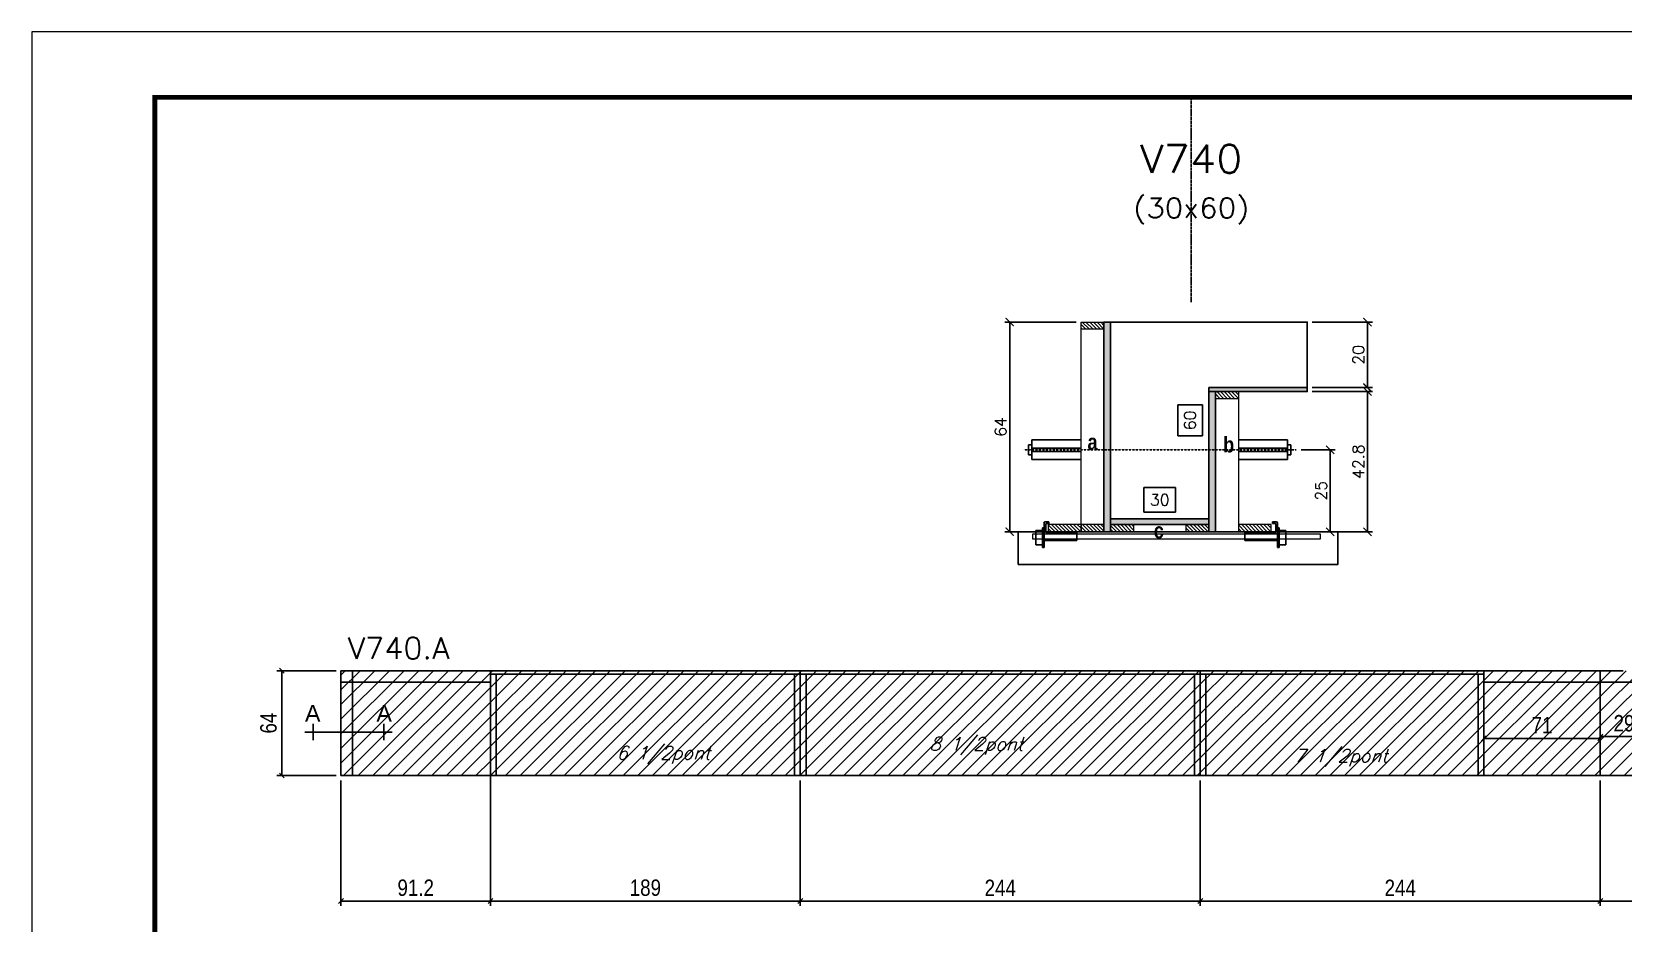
# Model space of a CAD drawing. Extents: x -20960 to -5926, y -2106 to 21915.
# Drawn here: x -12207 to -11236, y 9886 to 10430 of the extents above; entities that cross this region are included whole.
import ezdxf
from ezdxf.enums import TextEntityAlignment as Align

# ---------------------------------------------------------------- set-up
doc = ezdxf.new("R2010")
doc.units = 0
doc.linetypes.add('DASHED', pattern=[0.75, 0.5, -0.25])
doc.linetypes.add('HIDDEN', pattern=[0.375, 0.25, -0.125])
for name, color, linetype in [('barrote', 251, 'Continuous'), ('COTA', 241, 'Continuous'), ('Cota Seção (2x)', 4, 'Continuous'), ('detalhes', 4, 'Continuous'), ('Painéis', 200, 'Continuous'), ('presilha', 1, 'Continuous'), ('Reaproveitamento', 251, 'Continuous'), ('SARR_2.2x7', 40, 'Continuous'), ('SARR_3.5x7', 81, 'Continuous'), ('TENSOR', 3, 'Continuous'), ('texto', 7, 'Continuous'), ('Texto de Titulo', 7, 'Continuous'), ('Texto Qtd Sarr', 242, 'Continuous')]:
    doc.layers.add(name, color=color, linetype=linetype)
for name, color, linetype, lineweight in [('CONCRETO', 251, 'Continuous', 25), ('Folhas', 255, 'Continuous', 9), ('Hachura', 251, 'Continuous', 9), ('Madeira', 126, 'Continuous', 18), ('SARRAFO DE PRESSAO', 251, 'DASHED', 9), ('SCO-___-LAJ', 2, 'Continuous', 0), ('Texto Seção', 7, 'Continuous', 15)]:
    doc.layers.add(name, color=color, linetype=linetype, lineweight=lineweight)
doc.styles.add('ARIAL', font='arial.ttf')
doc.styles.add('COTA TECNICA', font='techl___.ttf', dxfattribs={"height": 10})
doc.styles.add('REGUA-120', font='ROMANS.shx', dxfattribs={"height": 15})
doc.styles.add('Romans', font='romans.shx')
doc.styles.add('TECNICA', font='techb___.ttf', dxfattribs={"height": 10})
doc.dimstyles.new('Cota Seção (2x)', dxfattribs={"dimtxt": 7, "dimasz": 5, "dimexe": 3, "dimexo": 3, "dimgap": 2, "dimtad": 3, "dimdec": 1, "dimlfac": 0.5, "dimzin": 12, "dimdsep": 46, "dimtxsty": 'Romans', "dimblk": 'ARCHTICK', "dimcen": 0, "dimclrd": 4, "dimclre": 4, "dimclrt": 1, "dimadec": 1, "dimazin": 3, "dimtfac": 1, "dimtdec": 1, "dimtmove": 0, "dimatfit": 3, "dimldrblk": 'OBLIQUE', "dimfxl": 1, "dimtolj": 1, "dimtzin": 12, "dimarcsym": 0})
doc.dimstyles.new('Cota Seção interna', dxfattribs={"dimtxt": 7, "dimasz": 6, "dimexe": 0.18, "dimexo": 2, "dimgap": -4, "dimtad": 3, "dimdec": 1, "dimlfac": 0.5, "dimzin": 12, "dimdsep": 46, "dimtxsty": 'Romans', "dimblk": 'ARCHTICK', "dimcen": 0.09, "dimse1": 1, "dimse2": 1, "dimsd1": 1, "dimsd2": 1, "dimclrd": 180, "dimclre": 5, "dimclrt": 1, "dimadec": 0, "dimazin": 3, "dimtfac": 1, "dimtdec": 1, "dimtofl": 0, "dimtmove": 0, "dimatfit": 3, "dimldrblk": 'ARCHTICK', "dimfxl": 1, "dimtolj": 1, "dimtzin": 0, "dimarcsym": 0})
doc.dimstyles.new('PAINEL', dxfattribs={"dimtxt": 10, "dimasz": 3, "dimexe": 3, "dimexo": 3, "dimgap": 3, "dimtad": 1, "dimdec": 1, "dimzin": 12, "dimdsep": 46, "dimtxsty": 'COTA TECNICA', "dimblk1": 'OBLIQUE', "dimblk2": 'OBLIQUE', "dimsah": 1, "dimcen": 0.9, "dimclrd": 4, "dimclre": 4, "dimclrt": 240, "dimadec": 1, "dimazin": 3, "dimtfac": 1, "dimtdec": 1, "dimtmove": 0, "dimatfit": 3, "dimfxl": 1, "dimtolj": 1, "dimtzin": 12, "dimarcsym": 0})
pattern_1 = [(45, (4531.408, 11176.732), (-4.490128, 4.490128), [])]
pattern_2 = [(315, (11338.8861, 1944.83), (1.12253202, 1.12253202), [])]

# ---------------------------------------------------------------- blocks, each defined once
blk = doc.blocks.new('9999999999')
at = {"layer": 'Folhas'}
blk.add_lwpolyline([(98138.98, 34190.21), (99623.98, 34190.21), (99623.98, 35240.21), (98138.98, 35240.21)], close=True, dxfattribs=at)
at = {"layer": 'Folhas', "color": 30, "const_width": 3}
blk.add_lwpolyline([(98213.98, 34230.21), (99583.98, 34230.21), (99583.98, 35200.21), (98213.98, 35200.21)], close=True, dxfattribs=at)
blk = doc.blocks.new('_Oblique')
at = {"color": 0, "linetype": 'ByBlock', "lineweight": -2}
blk.add_line((-0.5, -0.5), (0.5, 0.5), dxfattribs=at)
blk = doc.blocks.new('*D1389')
at = {"layer": 'COTA', "color": 4, "linetype": 'ByBlock', "lineweight": -2, "transparency": 16777216}
for p, q in [((-11250.21, 9972.69), (-11250.21, 9896.06)), ((-11006.21, 9972.69), (-11006.21, 9896.06)), ((-11250.21, 9899.06), (-11006.21, 9899.06))]:
    blk.add_line(p, q, dxfattribs=at)
at = {"layer": 'Defpoints', "color": 0, "linetype": 'ByBlock', "transparency": 16777216}
for p in [(-11250.21, 9975.69), (-11006.21, 9975.69), (-11006.21, 9899.06)]:
    blk.add_point(p, dxfattribs=at)
at = {"layer": 'COTA', "color": 4, "linetype": 'ByBlock', "lineweight": -2, "transparency": 16777216, "xscale": 3, "yscale": 3, "zscale": 3, "rotation": 180}
blk.add_blockref('_Oblique', (-11250.21, 9899.06), dxfattribs=at)
at = {"layer": 'COTA', "color": 4, "linetype": 'ByBlock', "lineweight": -2, "transparency": 16777216, "xscale": 3, "yscale": 3, "zscale": 3}
blk.add_blockref('_Oblique', (-11006.21, 9899.06), dxfattribs=at)
at = {"layer": 'COTA', "color": 240, "linetype": 'ByBlock', "transparency": 16777216, "insert": (-11128.21, 9907.13), "char_height": 10, "attachment_point": 5, "style": 'COTA TECNICA'}
blk.add_mtext('\\A1;244', dxfattribs=at)
blk = doc.blocks.new('*D1437')
at = {"layer": 'COTA', "color": 4, "linetype": 'ByBlock', "lineweight": -2, "transparency": 16777216}
for p, q in [((-11494.21, 9972.69), (-11494.21, 9896.06)), ((-11250.21, 9972.69), (-11250.21, 9896.06)), ((-11494.21, 9899.06), (-11250.21, 9899.06))]:
    blk.add_line(p, q, dxfattribs=at)
at = {"layer": 'Defpoints', "color": 0, "linetype": 'ByBlock', "transparency": 16777216}
for p in [(-11494.21, 9975.69), (-11250.21, 9975.69), (-11250.21, 9899.06)]:
    blk.add_point(p, dxfattribs=at)
at = {"layer": 'COTA', "color": 4, "linetype": 'ByBlock', "lineweight": -2, "transparency": 16777216, "xscale": 3, "yscale": 3, "zscale": 3, "rotation": 180}
blk.add_blockref('_Oblique', (-11494.21, 9899.06), dxfattribs=at)
at = {"layer": 'COTA', "color": 4, "linetype": 'ByBlock', "lineweight": -2, "transparency": 16777216, "xscale": 3, "yscale": 3, "zscale": 3}
blk.add_blockref('_Oblique', (-11250.21, 9899.06), dxfattribs=at)
at = {"layer": 'COTA', "color": 240, "linetype": 'ByBlock', "transparency": 16777216, "insert": (-11372.21, 9907.13), "char_height": 10, "attachment_point": 5, "style": 'COTA TECNICA'}
blk.add_mtext('\\A1;244', dxfattribs=at)
blk = doc.blocks.new('*D1438')
at = {"layer": 'COTA', "color": 4, "linetype": 'ByBlock', "lineweight": -2, "transparency": 16777216}
for p, q in [((-11321.21, 10003.59), (-11321.21, 9995.37)), ((-11250.21, 10004.69), (-11250.21, 9995.37)), ((-11321.21, 9998.37), (-11250.21, 9998.37))]:
    blk.add_line(p, q, dxfattribs=at)
at = {"layer": 'Defpoints', "color": 0, "linetype": 'ByBlock', "transparency": 16777216}
for p in [(-11321.21, 10006.59), (-11250.21, 10007.69), (-11250.21, 9998.37)]:
    blk.add_point(p, dxfattribs=at)
at = {"layer": 'COTA', "color": 4, "linetype": 'ByBlock', "lineweight": -2, "transparency": 16777216, "xscale": 3, "yscale": 3, "zscale": 3, "rotation": 180}
blk.add_blockref('_Oblique', (-11321.21, 9998.37), dxfattribs=at)
at = {"layer": 'COTA', "color": 4, "linetype": 'ByBlock', "lineweight": -2, "transparency": 16777216, "xscale": 3, "yscale": 3, "zscale": 3}
blk.add_blockref('_Oblique', (-11250.21, 9998.37), dxfattribs=at)
at = {"layer": 'COTA', "color": 240, "linetype": 'ByBlock', "transparency": 16777216, "insert": (-11285.71, 10006.44), "char_height": 10, "attachment_point": 5, "style": 'COTA TECNICA'}
blk.add_mtext('\\A1;71', dxfattribs=at)
blk = doc.blocks.new('*D1439')
at = {"layer": 'COTA', "color": 4, "linetype": 'ByBlock', "lineweight": -2, "transparency": 16777216}
for p, q in [((-11250.21, 10004.69), (-11250.21, 9996.47)), ((-11250.21, 9999.47), (-11221.21, 9999.47)), ((-11221.21, 10004.69), (-11221.21, 9996.47))]:
    blk.add_line(p, q, dxfattribs=at)
at = {"layer": 'Defpoints', "color": 0, "linetype": 'ByBlock', "transparency": 16777216}
for p in [(-11250.21, 10007.69), (-11221.21, 10007.69), (-11221.21, 9999.47)]:
    blk.add_point(p, dxfattribs=at)
at = {"layer": 'COTA', "color": 4, "linetype": 'ByBlock', "lineweight": -2, "transparency": 16777216, "xscale": 3, "yscale": 3, "zscale": 3, "rotation": 180}
blk.add_blockref('_Oblique', (-11250.21, 9999.47), dxfattribs=at)
at = {"layer": 'COTA', "color": 4, "linetype": 'ByBlock', "lineweight": -2, "transparency": 16777216, "xscale": 3, "yscale": 3, "zscale": 3}
blk.add_blockref('_Oblique', (-11221.21, 9999.47), dxfattribs=at)
at = {"layer": 'COTA', "color": 240, "linetype": 'ByBlock', "transparency": 16777216, "insert": (-11235.71, 10007.55), "char_height": 10, "attachment_point": 5, "style": 'COTA TECNICA'}
blk.add_mtext('\\A1;29', dxfattribs=at)
blk = doc.blocks.new('_ArchTick')
at = {"color": 0, "linetype": 'ByBlock', "const_width": 0.15}
blk.add_lwpolyline([(-0.5, -0.5), (0.5, 0.5)], dxfattribs=at)
blk = doc.blocks.new('*D1390')
at = {"layer": 'COTA', "color": 4, "lineweight": -2, "transparency": 16777216}
for p, q in [((-11425.94, 10210.07), (-11389.22, 10210.07)), ((-11392.22, 10124.47), (-11392.22, 10210.07)), ((-11443.54, 10124.47), (-11389.22, 10124.47))]:
    blk.add_line(p, q, dxfattribs=at)
at = {"layer": 'Defpoints', "color": 0, "transparency": 16777216}
for p in [(-11428.94, 10210.07), (-11392.22, 10210.07), (-11446.54, 10124.47)]:
    blk.add_point(p, dxfattribs=at)
at = {"layer": 'COTA', "color": 4, "lineweight": -2, "transparency": 16777216, "xscale": 5, "yscale": 5, "zscale": 5}
for p, rotation in [((-11392.22, 10210.07), 90), ((-11392.22, 10124.47), 270)]:
    blk.add_blockref('_ArchTick', p, dxfattribs=dict(at, rotation=rotation))
at = {"layer": 'COTA', "color": 1, "transparency": 16777216, "insert": (-11397.72, 10167.27), "char_height": 7, "attachment_point": 5, "rotation": 90, "style": 'Romans'}
blk.add_mtext('\\A1;42.8', dxfattribs=at)
blk = doc.blocks.new('*D1391')
at = {"layer": 'COTA', "color": 4, "lineweight": -2, "transparency": 16777216}
for p, q in [((-11425.94, 10252.47), (-11389.22, 10252.47)), ((-11392.22, 10212.47), (-11392.22, 10252.47)), ((-11425.94, 10212.47), (-11389.22, 10212.47))]:
    blk.add_line(p, q, dxfattribs=at)
at = {"layer": 'Defpoints', "color": 0, "transparency": 16777216}
for p in [(-11428.94, 10252.47), (-11392.22, 10252.47), (-11428.94, 10212.47)]:
    blk.add_point(p, dxfattribs=at)
at = {"layer": 'COTA', "color": 4, "lineweight": -2, "transparency": 16777216, "xscale": 5, "yscale": 5, "zscale": 5}
for p, rotation in [((-11392.22, 10252.47), 90), ((-11392.22, 10212.47), 270)]:
    blk.add_blockref('_ArchTick', p, dxfattribs=dict(at, rotation=rotation))
at = {"layer": 'COTA', "color": 1, "transparency": 16777216, "insert": (-11397.72, 10232.47), "char_height": 7, "attachment_point": 5, "rotation": 90, "style": 'Romans'}
blk.add_mtext('\\A1;20', dxfattribs=at)
blk = doc.blocks.new('*D1392')
at = {"layer": 'Cota Seção (2x)', "color": 180, "lineweight": -2, "transparency": 16777216}
for p, q in [((-11492.94, 10201.97), (-11507.94, 10201.97)), ((-11507.94, 10201.97), (-11507.94, 10182.97)), ((-11492.94, 10182.97), (-11492.94, 10201.97)), ((-11507.94, 10182.97), (-11492.94, 10182.97))]:
    blk.add_line(p, q, dxfattribs=at)
at = {"layer": 'Defpoints', "color": 0, "transparency": 16777216}
for p in [(-11488.94, 10252.47), (-11488.94, 10252.47), (-11488.94, 10132.47)]:
    blk.add_point(p, dxfattribs=at)
at = {"layer": 'Cota Seção (2x)', "color": 1, "transparency": 16777216, "insert": (-11500.44, 10192.47), "char_height": 7, "attachment_point": 5, "rotation": 90, "style": 'Romans'}
blk.add_mtext('\\A1;60', dxfattribs=at)
blk = doc.blocks.new('PRESILHA METÁLICA 1')
at = {"layer": 'presilha'}
for p, q in [((6, 15.5), (7.5, 15.5)), ((6, -2.5), (6, 15.5)), ((7.5, 10.6), (7.5, 19.9)), ((7.5, 15.5), (7.5, -2.5)), ((12, 21), (8.6, 21)), ((9, 11.6), (9, 18.9)), ((12, 19.5), (9.6, 19.5)), ((12, 21), (12, 19.5)), ((0, 13), (6, 13)), ((0, 13), (0, 0)), ((6, 0), (0, 0)), ((6, 13), (6, 0)), ((37.5, 4.1), (7.5, 4.1)), ((37.5, 11), (9.6, 11)), ((37.5, 11), (37.5, 4.1)), ((7.5, -2.5), (6, -2.5))]:
    blk.add_line(p, q, dxfattribs=at)
for centre, radius, start, end in [((8.6, 19.9), 1.14, 90, 180), ((9.6, 18.9), 0.57, 90, 180), ((9.6, 11.6), 0.57, 180, 270)]:
    blk.add_arc(centre, radius, start, end, dxfattribs=at)
blk = doc.blocks.new('*D1393')
at = {"layer": 'Cota Seção (2x)', "color": 180, "lineweight": -2, "transparency": 16777216}
for p, q in [((-11509.27, 10151.47), (-11528.6, 10151.47)), ((-11528.6, 10151.47), (-11528.6, 10136.47)), ((-11509.27, 10136.47), (-11509.27, 10151.47)), ((-11528.6, 10136.47), (-11509.27, 10136.47))]:
    blk.add_line(p, q, dxfattribs=at)
at = {"layer": 'Defpoints', "color": 0, "transparency": 16777216}
for p in [(-11548.93, 10132.47), (-11488.94, 10132.47), (-11488.94, 10124.47)]:
    blk.add_point(p, dxfattribs=at)
at = {"layer": 'Cota Seção (2x)', "color": 1, "transparency": 16777216, "insert": (-11518.93, 10143.97), "char_height": 7, "attachment_point": 5, "style": 'Romans'}
blk.add_mtext('\\A1;30', dxfattribs=at)
blk = doc.blocks.new('*D1440')
at = {"layer": 'COTA', "color": 4, "lineweight": -2, "transparency": 16777216}
for p, q in [((-11569.93, 10252.47), (-11613.47, 10252.47)), ((-11610.47, 10252.47), (-11610.47, 10124.47)), ((-11569.93, 10124.47), (-11613.47, 10124.47))]:
    blk.add_line(p, q, dxfattribs=at)
at = {"layer": 'Defpoints', "color": 0, "transparency": 16777216}
for p in [(-11566.93, 10252.47), (-11610.47, 10124.47), (-11566.93, 10124.47)]:
    blk.add_point(p, dxfattribs=at)
at = {"layer": 'COTA', "color": 4, "lineweight": -2, "transparency": 16777216, "xscale": 5, "yscale": 5, "zscale": 5}
for p, rotation in [((-11610.47, 10252.47), 90), ((-11610.47, 10124.47), 270)]:
    blk.add_blockref('_ArchTick', p, dxfattribs=dict(at, rotation=rotation))
at = {"layer": 'COTA', "color": 1, "transparency": 16777216, "insert": (-11615.97, 10188.47), "char_height": 7, "attachment_point": 5, "rotation": 90, "style": 'Romans'}
blk.add_mtext('\\A1;64', dxfattribs=at)
blk = doc.blocks.new('*D1413')
at = {"layer": 'COTA', "color": 4, "lineweight": -2, "transparency": 16777216}
for p, q in [((-11432.63, 10174.52), (-11412, 10174.52)), ((-11415, 10124.47), (-11415, 10174.52)), ((-11447.94, 10124.47), (-11412, 10124.47))]:
    blk.add_line(p, q, dxfattribs=at)
at = {"layer": 'Defpoints', "color": 0, "transparency": 16777216}
for p in [(-11435.63, 10174.52), (-11415, 10174.52), (-11450.94, 10124.47)]:
    blk.add_point(p, dxfattribs=at)
at = {"layer": 'COTA', "color": 4, "lineweight": -2, "transparency": 16777216, "xscale": 5, "yscale": 5, "zscale": 5}
for p, rotation in [((-11415, 10174.52), 90), ((-11415, 10124.47), 270)]:
    blk.add_blockref('_ArchTick', p, dxfattribs=dict(at, rotation=rotation))
at = {"layer": 'COTA', "color": 1, "transparency": 16777216, "insert": (-11420.5, 10149.5), "char_height": 7, "attachment_point": 5, "rotation": 90, "style": 'Romans'}
blk.add_mtext('\\A1;25', dxfattribs=at)
blk = doc.blocks.new('titulo1')
at = {"layer": 'Defpoints', "color": 252, "linetype": 'HIDDEN', "ltscale": 2}
blk.add_line((0, 0), (0, 125), dxfattribs=at)
at = {"layer": 'Defpoints', "style": 'Romans', "oblique": 15}
blk.add_attdef('FOLHA', text='', height=10, dxfattribs=at).set_placement((0, 15.58), align=Align.MIDDLE_CENTER)
at = {"layer": 'Texto Qtd Sarr', "color": 3, "style": 'Romans', "oblique": 15}
for tag, height, p in [('TITULO', 17, (0, 71.45)), ('SEÇÃO', 12, (0, 41.55))]:
    blk.add_attdef(tag, text='', height=height, dxfattribs=at).set_placement(p, align=Align.MIDDLE_CENTER)
blk = doc.blocks.new('*D1381')
at = {"layer": 'COTA', "color": 4, "lineweight": -2, "ltscale": 25, "transparency": 16777216}
for p, q in [((-12018.41, 9972.69), (-12018.41, 9896.06)), ((-11927.21, 9972.69), (-11927.21, 9896.06)), ((-12018.41, 9899.06), (-11927.21, 9899.06))]:
    blk.add_line(p, q, dxfattribs=at)
at = {"layer": 'Defpoints', "color": 0, "ltscale": 25, "transparency": 16777216}
for p in [(-12018.41, 9975.69), (-11927.21, 9975.69), (-11927.21, 9899.06)]:
    blk.add_point(p, dxfattribs=at)
at = {"layer": 'COTA', "color": 4, "lineweight": -2, "ltscale": 25, "transparency": 16777216, "xscale": 3, "yscale": 3, "zscale": 3, "rotation": 180}
blk.add_blockref('_Oblique', (-12018.41, 9899.06), dxfattribs=at)
at = {"layer": 'COTA', "color": 4, "lineweight": -2, "ltscale": 25, "transparency": 16777216, "xscale": 3, "yscale": 3, "zscale": 3}
blk.add_blockref('_Oblique', (-11927.21, 9899.06), dxfattribs=at)
at = {"layer": 'COTA', "color": 240, "ltscale": 25, "transparency": 16777216, "insert": (-11972.81, 9907.14), "char_height": 10, "attachment_point": 5, "style": 'COTA TECNICA'}
blk.add_mtext('\\A1;91.2', dxfattribs=at)
blk = doc.blocks.new('*D1414')
at = {"layer": 'COTA', "color": 4, "lineweight": -2, "ltscale": 25, "transparency": 16777216}
for p, q in [((-11927.21, 9972.69), (-11927.21, 9896.06)), ((-11738.21, 9972.69), (-11738.21, 9896.06)), ((-11927.21, 9899.06), (-11738.21, 9899.06))]:
    blk.add_line(p, q, dxfattribs=at)
at = {"layer": 'Defpoints', "color": 0, "ltscale": 25, "transparency": 16777216}
for p in [(-11927.21, 9975.69), (-11738.21, 9975.69), (-11738.21, 9899.06)]:
    blk.add_point(p, dxfattribs=at)
at = {"layer": 'COTA', "color": 4, "lineweight": -2, "ltscale": 25, "transparency": 16777216, "xscale": 3, "yscale": 3, "zscale": 3, "rotation": 180}
blk.add_blockref('_Oblique', (-11927.21, 9899.06), dxfattribs=at)
at = {"layer": 'COTA', "color": 4, "lineweight": -2, "ltscale": 25, "transparency": 16777216, "xscale": 3, "yscale": 3, "zscale": 3}
blk.add_blockref('_Oblique', (-11738.21, 9899.06), dxfattribs=at)
at = {"layer": 'COTA', "color": 240, "ltscale": 25, "transparency": 16777216, "insert": (-11832.71, 9907.16), "char_height": 10, "attachment_point": 5, "style": 'COTA TECNICA'}
blk.add_mtext('\\A1;189', dxfattribs=at)
blk = doc.blocks.new('*D1415')
at = {"layer": 'COTA', "color": 4, "lineweight": -2, "ltscale": 25, "transparency": 16777216}
for p, q in [((-11738.21, 9972.69), (-11738.21, 9896.06)), ((-11494.21, 9972.69), (-11494.21, 9896.06)), ((-11738.21, 9899.06), (-11494.21, 9899.06))]:
    blk.add_line(p, q, dxfattribs=at)
at = {"layer": 'Defpoints', "color": 0, "ltscale": 25, "transparency": 16777216}
for p in [(-11738.21, 9975.69), (-11494.21, 9975.69), (-11494.21, 9899.06)]:
    blk.add_point(p, dxfattribs=at)
at = {"layer": 'COTA', "color": 4, "lineweight": -2, "ltscale": 25, "transparency": 16777216, "xscale": 3, "yscale": 3, "zscale": 3, "rotation": 180}
blk.add_blockref('_Oblique', (-11738.21, 9899.06), dxfattribs=at)
at = {"layer": 'COTA', "color": 4, "lineweight": -2, "ltscale": 25, "transparency": 16777216, "xscale": 3, "yscale": 3, "zscale": 3}
blk.add_blockref('_Oblique', (-11494.21, 9899.06), dxfattribs=at)
at = {"layer": 'COTA', "color": 240, "ltscale": 25, "transparency": 16777216, "insert": (-11616.21, 9907.13), "char_height": 10, "attachment_point": 5, "style": 'COTA TECNICA'}
blk.add_mtext('\\A1;244', dxfattribs=at)
blk = doc.blocks.new('*D1384')
at = {"layer": 'COTA', "color": 4, "lineweight": -2, "ltscale": 25, "transparency": 16777216}
for p, q in [((-12021.41, 10039.69), (-12057.48, 10039.69)), ((-12054.48, 9975.69), (-12054.48, 10039.69)), ((-12021.41, 9975.69), (-12057.48, 9975.69))]:
    blk.add_line(p, q, dxfattribs=at)
at = {"layer": 'Defpoints', "color": 0, "ltscale": 25, "transparency": 16777216}
for p in [(-12054.48, 10039.69), (-12018.41, 10039.69), (-12018.41, 9975.69)]:
    blk.add_point(p, dxfattribs=at)
at = {"layer": 'COTA', "color": 4, "lineweight": -2, "ltscale": 25, "transparency": 16777216, "xscale": 3, "yscale": 3, "zscale": 3}
for p, rotation in [((-12054.48, 10039.69), 90), ((-12054.48, 9975.69), 270)]:
    blk.add_blockref('_Oblique', p, dxfattribs=dict(at, rotation=rotation))
at = {"layer": 'COTA', "color": 240, "ltscale": 25, "transparency": 16777216, "insert": (-12062.58, 10007.69), "char_height": 10, "attachment_point": 5, "rotation": 90, "style": 'COTA TECNICA'}
blk.add_mtext('\\A1;64', dxfattribs=at)

msp = doc.modelspace()

# ---------------------------------------------------------------- hatches: boundary and pattern name
at = {"layer": 'Hachura'}
h = msp.add_hatch(dxfattribs=at)
h.set_pattern_fill('ANSI31', color=256, scale=0.5, angle=270, style=0)
h.set_pattern_definition(pattern_2)
h.paths.add_polyline_path([(-11566.93, 10248.07), (-11566.93, 10252.47), (-11552.93, 10252.47), (-11552.93, 10248.07)])
h = msp.add_hatch(color=256, dxfattribs=at)
h.dxf.hatch_style = 1
h.paths.add_polyline_path([(-11548.93, 10252.47), (-11552.93, 10252.47), (-11552.93, 10124.47), (-11548.93, 10124.47)])
h = msp.add_hatch(color=256, dxfattribs=at)
h.dxf.hatch_style = 1
h.paths.add_polyline_path([(-11488.94, 10210.07), (-11488.94, 10212.47), (-11428.94, 10212.47), (-11428.94, 10210.07)])
h = msp.add_hatch(color=256, dxfattribs=at)
h.dxf.hatch_style = 1
h.paths.add_polyline_path([(-11484.94, 10210.07), (-11488.94, 10210.07), (-11488.94, 10124.47), (-11484.94, 10124.47)])
h = msp.add_hatch(dxfattribs=at)
h.set_pattern_fill('ANSI31', color=256, scale=0.5, angle=270, style=0)
h.set_pattern_definition([(315, (11420.8851, 1902.43), (1.12253202, 1.12253202), [])])
h.paths.add_polyline_path([(-11484.94, 10205.67), (-11484.94, 10210.07), (-11470.94, 10210.07), (-11470.94, 10205.67)])
h = msp.add_hatch(dxfattribs=at)
h.set_pattern_fill('ANSI31', color=256, scale=0.5, angle=270, style=0)
h.set_pattern_definition([(315, (11304.8861, 1894.83), (1.12253202, 1.12253202), [])])
h.paths.add_polyline_path([(-11566.93, 10124.47), (-11566.93, 10128.87), (-11586.93, 10128.87), (-11586.93, 10124.47)])
h = msp.add_hatch(dxfattribs=at)
h.set_pattern_fill('ANSI31', color=256, scale=0.5, angle=270, style=0)
h.set_pattern_definition(pattern_2)
h.paths.add_polyline_path([(-11566.93, 10128.87), (-11566.93, 10124.47), (-11552.93, 10124.47), (-11552.93, 10128.87)])
h = msp.add_hatch(color=256, dxfattribs=at)
h.dxf.hatch_style = 1
h.paths.add_polyline_path([(-11548.93, 10128.87), (-11548.93, 10132.47), (-11488.94, 10132.47), (-11488.94, 10128.87)])
h = msp.add_hatch(dxfattribs=at)
h.set_pattern_fill('ANSI31', color=256, scale=0.5, angle=270, style=0)
h.set_pattern_definition([(315, (11407.6861, 1894.83), (1.12253202, 1.12253202), [])])
h.paths.add_polyline_path([(-11548.93, 10124.47), (-11548.93, 10128.87), (-11534.93, 10128.87), (-11534.93, 10124.47)])
h = msp.add_hatch(dxfattribs=at)
h.set_pattern_fill('ANSI31', color=256, scale=0.5, angle=270, style=0)
h.set_pattern_definition([(315, (11429.6851, 1894.83), (1.12253202, 1.12253202), [])])
h.paths.add_polyline_path([(-11488.94, 10124.47), (-11488.94, 10128.87), (-11502.94, 10128.87), (-11502.94, 10124.47)])
h = msp.add_hatch(dxfattribs=at)
h.set_pattern_fill('ANSI31', color=256, scale=0.5, angle=270, style=0)
h.set_pattern_definition([(315, (11420.8851, 1894.83), (1.12253202, 1.12253202), [])])
h.paths.add_polyline_path([(-11450.94, 10124.47), (-11450.94, 10128.87), (-11470.94, 10128.87), (-11470.94, 10124.47)])
at = {"layer": 'Reaproveitamento', "linetype": 'ByBlock'}
h = msp.add_hatch(dxfattribs=at)
h.set_pattern_fill('ANSI31', color=256, scale=2)
h.set_pattern_definition(pattern_1)
h.paths.add_polyline_path([(-11927.21, 10039.69), (-12018.41, 10039.69), (-12018.41, 9975.69), (-12008.21, 9975.69), (-11927.21, 9975.69)])
h = msp.add_hatch(dxfattribs=at)
h.set_pattern_fill('ANSI31', color=256, scale=2)
h.set_pattern_definition(pattern_1)
h.paths.add_polyline_path([(-11494.21, 10039.69), (-11927.21, 10039.69), (-11927.21, 9975.69), (-11494.21, 9975.69)])
h = msp.add_hatch(dxfattribs=at)
h.set_pattern_fill('ANSI31', color=256, scale=2)
h.set_pattern_definition(pattern_1)
h.paths.add_polyline_path([(-11494.21, 9975.69), (-11321.22, 9975.69), (-11321.21, 9975.69), (-11250.21, 9975.69), (-11250.21, 10039.69), (-11494.21, 10039.69)])
h = msp.add_hatch(dxfattribs=at)
h.set_pattern_fill('ANSI31', color=256, scale=2)
h.set_pattern_definition(pattern_1)
h.paths.add_polyline_path([(-11006.21, 10039.69), (-11117.21, 10039.69), (-11236.21, 10039.69), (-11250.21, 10039.69), (-11250.21, 9975.69), (-11006.21, 9975.69)])
h.paths.add_polyline_path([(-11246.23, 9997.69), (-11224.45, 9997.69), (-11224.45, 10018.27), (-11246.23, 10018.27)], flags=24)
h.paths.add_polyline_path([(-11159.3, 9979.96), (-11091.68, 9979.96), (-11086.18, 9995.93), (-11153.8, 9995.93)], flags=24)

# ---------------------------------------------------------------- linework, layer by layer
at = {"ltscale": 3}
for p, q in [((-11598.93, 10177.52), (-11598.93, 10171.52)), ((-11596.93, 10177.52), (-11598.93, 10177.52)), ((-11596.93, 10180.52), (-11596.93, 10168.52)), ((-11596.93, 10180.52), (-11566.93, 10180.52)), ((-11566.93, 10175.52), (-11596.93, 10175.52)), ((-11440.94, 10180.52), (-11470.94, 10180.52)), ((-11470.94, 10175.52), (-11440.94, 10175.52)), ((-11440.94, 10180.52), (-11440.94, 10168.52)), ((-11438.94, 10177.52), (-11440.94, 10177.52)), ((-11438.94, 10177.52), (-11438.94, 10171.52)), ((-11596.93, 10171.52), (-11598.93, 10171.52)), ((-11566.93, 10173.52), (-11596.93, 10173.52)), ((-11596.93, 10168.52), (-11566.93, 10168.52)), ((-11470.94, 10173.52), (-11440.94, 10173.52)), ((-11440.94, 10168.52), (-11470.94, 10168.52)), ((-11440.94, 10171.52), (-11438.94, 10171.52))]:
    msp.add_line(p, q, dxfattribs=at)
at = {"layer": 'barrote'}
msp.add_lwpolyline([(-11605.3, 10104.47), (-11410.33, 10104.47), (-11410.33, 10124.47), (-11605.3, 10124.47)], close=True, dxfattribs=at)
at = {"layer": 'CONCRETO'}
msp.add_line((-11548.93, 10132.47), (-11548.93, 10252.47), dxfattribs=at)
msp.add_lwpolyline([(-11548.93, 10132.47), (-11488.94, 10132.47), (-11488.94, 10212.47), (-11428.94, 10212.47), (-11428.94, 10252.47), (-11488.94, 10252.47), (-11488.94, 10252.47), (-11548.93, 10252.47)], dxfattribs=at)
at = {"layer": 'detalhes'}
for p, q in [((-11987.26, 10002.19), (-12040.46, 10002.19)), ((-12035.46, 10007.19), (-12035.46, 9997.19)), ((-11992.26, 10007.19), (-11992.26, 9997.19))]:
    msp.add_line(p, q, dxfattribs=at)
at = {"layer": 'Madeira'}
for points in [[(-11566.93, 10248.07), (-11566.93, 10252.47), (-11552.93, 10252.47), (-11552.93, 10248.07)], [(-11566.93, 10252.47), (-11552.93, 10252.47), (-11552.93, 10124.47), (-11566.93, 10124.47)], [(-11484.94, 10205.67), (-11484.94, 10210.07), (-11470.94, 10210.07), (-11470.94, 10205.67)], [(-11484.94, 10210.07), (-11470.94, 10210.07), (-11470.94, 10124.47), (-11484.94, 10124.47)], [(-11566.93, 10124.47), (-11566.93, 10128.87), (-11586.93, 10128.87), (-11586.93, 10124.47)], [(-11566.93, 10128.87), (-11566.93, 10124.47), (-11552.93, 10124.47), (-11552.93, 10128.87)], [(-11548.93, 10124.47), (-11548.93, 10128.87), (-11534.93, 10128.87), (-11534.93, 10124.47)], [(-11488.94, 10124.47), (-11488.94, 10128.87), (-11502.94, 10128.87), (-11502.94, 10124.47)], [(-11450.94, 10124.47), (-11450.94, 10128.87), (-11470.94, 10128.87), (-11470.94, 10124.47)]]:
    msp.add_lwpolyline(points, close=True, dxfattribs=at)
at = {"layer": 'Painéis', "linetype": 'ByBlock'}
for p, q in [((-12018.41, 9975.69), (-12018.41, 10039.69)), ((-11927.21, 10039.69), (-11927.21, 9932.69)), ((-11819.21, 10039.69), (-11819.21, 10039.69)), ((-11738.21, 10039.69), (-11738.21, 9975.69)), ((-11494.21, 10039.69), (-11494.21, 9975.69)), ((-11494.21, 10039.69), (-11494.21, 9975.69)), ((-11250.21, 10039.69), (-11250.21, 9975.69)), ((-12008.21, 9975.69), (-12018.41, 9975.69)), ((-12008.21, 9975.69), (-12008.21, 9975.69)), ((-12008.21, 9975.69), (-11494.21, 9975.69)), ((-11321.22, 9975.69), (-11494.21, 9975.69)), ((-11321.21, 9975.69), (-11321.22, 9975.69)), ((-11321.21, 9975.69), (-11006.21, 9975.69))]:
    msp.add_line(p, q, dxfattribs=at)
at = {"layer": 'Painéis'}
for points in [[(-11548.93, 10252.47), (-11552.93, 10252.47), (-11552.93, 10124.47), (-11548.93, 10124.47)], [(-11488.94, 10210.07), (-11488.94, 10212.47), (-11428.94, 10212.47), (-11428.94, 10210.07)], [(-11484.94, 10210.07), (-11488.94, 10210.07), (-11488.94, 10124.47), (-11484.94, 10124.47)], [(-11548.93, 10128.87), (-11548.93, 10132.47), (-11488.94, 10132.47), (-11488.94, 10128.87)]]:
    msp.add_lwpolyline(points, close=True, dxfattribs=at)
at = {"layer": 'Painéis', "linetype": 'ByBlock'}
for points in [[(-11494.21, 10039.69), (-12018.41, 10039.69)], [(-11236.21, 10039.69), (-11425.21, 10039.69), (-11425.21, 10039.69), (-11494.21, 10039.69)]]:
    msp.add_lwpolyline(points, dxfattribs=at)
at = {"layer": 'SARR_2.2x7', "linetype": 'Continuous', "ltscale": 50}
for p, q in [((-12011.41, 10039.69), (-12011.41, 9975.69)), ((-11321.21, 10037.49), (-11321.21, 10039.69)), ((-12018.41, 10032.69), (-11927.21, 10032.69)), ((-11927.21, 10037.49), (-11738.21, 10037.49)), ((-11738.21, 10037.49), (-11494.21, 10037.49)), ((-11494.21, 10037.49), (-11321.21, 10037.49)), ((-11321.21, 10032.69), (-11250.21, 10032.69)), ((-11250.21, 10032.69), (-11221.21, 10032.69))]:
    msp.add_line(p, q, dxfattribs=at)
at = {"layer": 'SARR_3.5x7'}
for p, q in [((-11321.21, 10039.69), (-11321.21, 9975.69)), ((-11923.71, 10037.49), (-11923.71, 9975.69)), ((-11741.71, 10037.49), (-11741.71, 9975.69)), ((-11734.71, 10037.49), (-11734.71, 9975.69)), ((-11497.71, 10037.49), (-11497.71, 9975.69)), ((-11490.75, 10037.49), (-11490.75, 9975.69)), ((-11324.71, 10037.49), (-11324.71, 9975.69)), ((-11321.21, 10037.49), (-11321.22, 9975.69))]:
    msp.add_line(p, q, dxfattribs=at)
at = {"layer": 'SCO-___-LAJ', "color": 1}
msp.add_lwpolyline([(-11596.3, 10123.14), (-11420.99, 10123.14), (-11420.99, 10119.94), (-11596.3, 10119.94)], close=True, dxfattribs=at)
at = {"layer": 'TENSOR', "linetype": 'HIDDEN', "ltscale": 0.5}
msp.add_line((-11601.93, 10174.52), (-11435.63, 10174.52), dxfattribs=at)

# ---------------------------------------------------------------- block references
at = {"layer": 'presilha', "yscale": 0.6666666666666666, "zscale": 0.6666666666666666}
for p, xscale in [((-11594.51, 10116.51), 0.6666666666666666), ((-11442.07, 10116.51), -0.6666666666666666)]:
    msp.add_blockref('PRESILHA METÁLICA 1', p, dxfattribs=dict(at, xscale=xscale))
at = {"layer": 'SARRAFO DE PRESSAO', "color": 6, "linetype": 'ByBlock'}
msp.add_blockref('9999999999', (-110345.98, -24810.57), dxfattribs=at)
at = {"layer": 'Texto Seção'}
ref = msp.add_blockref('titulo1', (-11499.72, 10264.64), dxfattribs=at)
ref.add_attrib('TITULO', 'V740', dxfattribs={"layer": 'Texto de Titulo', "color": 7, "height": 17, "style": 'Romans', "width": 1.1}).set_placement((-11499.72, 10352.14), align=Align.MIDDLE_CENTER)
ref.add_attrib('SEÇÃO', '(30x60)', dxfattribs={"layer": 'Texto de Titulo', "color": 7, "height": 12, "style": 'Romans', "width": 1.1}).set_placement((-11499.72, 10322.14), align=Align.MIDDLE_CENTER)

# ---------------------------------------------------------------- texts
at = {"layer": 'detalhes', "style": 'TECNICA'}
for s, p in [('a', (-11562.99, 10174.5)), ('b', (-11480.22, 10172.88)), ('c', (-11522.56, 10120.42))]:
    msp.add_text(s, height=9.6, dxfattribs=at).set_placement(p)
at = {"layer": 'detalhes', "color": 0, "linetype": 'Continuous', "style": 'ARIAL'}
for p in [(-12035.65, 10013.6), (-11992.06, 10013.6)]:
    msp.add_text('A', height=10.22, dxfattribs=at).set_placement(p, align=Align.MIDDLE_CENTER)
at = {"layer": 'texto', "color": 2, "char_height": 8, "attachment_point": 5, "style": 'Romans'}
for s, insert in [('{\\Q19;\\C256;8 1/2pont}', (-11630.87, 9993.68)), ('{\\Q19;\\C256;6 1/2pont}', (-11821.78, 9988.22)), ('{\\Q19;\\C256;7 1/2pont}', (-11408.53, 9986.45))]:
    msp.add_mtext(s, dxfattribs=dict(at, insert=insert))
at = {"layer": 'Texto Seção', "style": 'REGUA-120', "width": 1.05}
msp.add_text('V740.A', height=13, dxfattribs=at).set_placement((-12014.3, 10046.95))

# ---------------------------------------------------------------- dimensions: what is measured, and where the dimension line sits
at = {"layer": 'COTA'}
for base, p1, p2, picture, middle in [((-11610.47, 10124.47), (-11566.93, 10252.47), (-11566.93, 10124.47), '*D1440', (-11615.97, 10188.47)), ((-11392.22, 10252.47), (-11428.94, 10212.47), (-11428.94, 10252.47), '*D1391', (-11397.72, 10232.47)), ((-11392.22, 10210.07), (-11446.54, 10124.47), (-11428.94, 10210.07), '*D1390', (-11397.72, 10167.27)), ((-11415, 10174.52), (-11450.94, 10124.47), (-11435.63, 10174.52), '*D1413', (-11420.5, 10149.5))]:
    dim = msp.add_linear_dim(base=base, p1=p1, p2=p2, angle=90, dimstyle='Cota Seção (2x)', dxfattribs=at)
    dim.commit()
    dim.dimension.update_dxf_attribs({"geometry": picture, "text_midpoint": middle})
at = {"layer": 'COTA', "ltscale": 25}
dim = msp.add_linear_dim(base=(-12054.48, 10039.69), p1=(-12018.41, 9975.69), p2=(-12018.41, 10039.69), angle=90, dimstyle='PAINEL', dxfattribs=at)
dim.commit()
dim.dimension.update_dxf_attribs({"geometry": '*D1384', "text_midpoint": (-12062.58, 10007.69)})
at = {"layer": 'COTA', "linetype": 'ByBlock'}
for base, p1, p2, picture, middle in [((-11250.21, 9998.37), (-11321.21, 10006.59), (-11250.21, 10007.69), '*D1438', (-11285.71, 10006.44)), ((-11250.21, 9899.06), (-11494.21, 9975.69), (-11250.21, 9975.69), '*D1437', (-11372.21, 9907.13))]:
    dim = msp.add_linear_dim(base=base, p1=p1, p2=p2, dimstyle='PAINEL', dxfattribs=at)
    dim.commit()
    dim.dimension.update_dxf_attribs({"geometry": picture, "text_midpoint": middle})
dim = msp.add_linear_dim(base=(-11221.21, 9999.47), p1=(-11250.21, 10007.69), p2=(-11221.21, 10007.69), dimstyle='PAINEL', override={"dimtmove": 1}, dxfattribs=at)
dim.commit()
dim.dimension.update_dxf_attribs({"geometry": '*D1439', "text_midpoint": (-11235.71, 10007.55)})
at = {"layer": 'COTA', "ltscale": 25}
for base, p1, p2, picture, middle in [((-11927.21, 9899.06), (-12018.41, 9975.69), (-11927.21, 9975.69), '*D1381', (-11972.81, 9907.14)), ((-11738.21, 9899.06), (-11927.21, 9975.69), (-11738.21, 9975.69), '*D1414', (-11832.71, 9907.16)), ((-11494.21, 9899.06), (-11738.21, 9975.69), (-11494.21, 9975.69), '*D1415', (-11616.21, 9907.13))]:
    dim = msp.add_linear_dim(base=base, p1=p1, p2=p2, dimstyle='PAINEL', dxfattribs=at)
    dim.commit()
    dim.dimension.update_dxf_attribs({"geometry": picture, "text_midpoint": middle})
at = {"layer": 'COTA', "linetype": 'ByBlock'}
dim = msp.add_linear_dim(base=(-11006.21, 9899.06), p1=(-11250.21, 9975.69), p2=(-11006.21, 9975.69), dimstyle='PAINEL', dxfattribs=at)
dim.commit()
dim.dimension.update_dxf_attribs({"geometry": '*D1389', "text_midpoint": (-11128.21, 9899.06), "dimtype": 160})
at = {"layer": 'Cota Seção (2x)'}
dim = msp.add_linear_dim(base=(-11488.94, 10252.47), p1=(-11488.94, 10132.47), p2=(-11488.94, 10252.47), angle=90, dimstyle='Cota Seção interna', dxfattribs=at)
dim.commit()
dim.dimension.update_dxf_attribs({"geometry": '*D1392', "text_midpoint": (-11500.44, 10192.47)})
dim = msp.add_linear_dim(base=(-11488.94, 10132.47), p1=(-11548.93, 10132.47), p2=(-11488.94, 10124.47), dimstyle='Cota Seção interna', dxfattribs=at)
dim.commit()
dim.dimension.update_dxf_attribs({"geometry": '*D1393', "text_midpoint": (-11518.93, 10132.47), "dimtype": 160})

doc.saveas('drawing.dxf')
